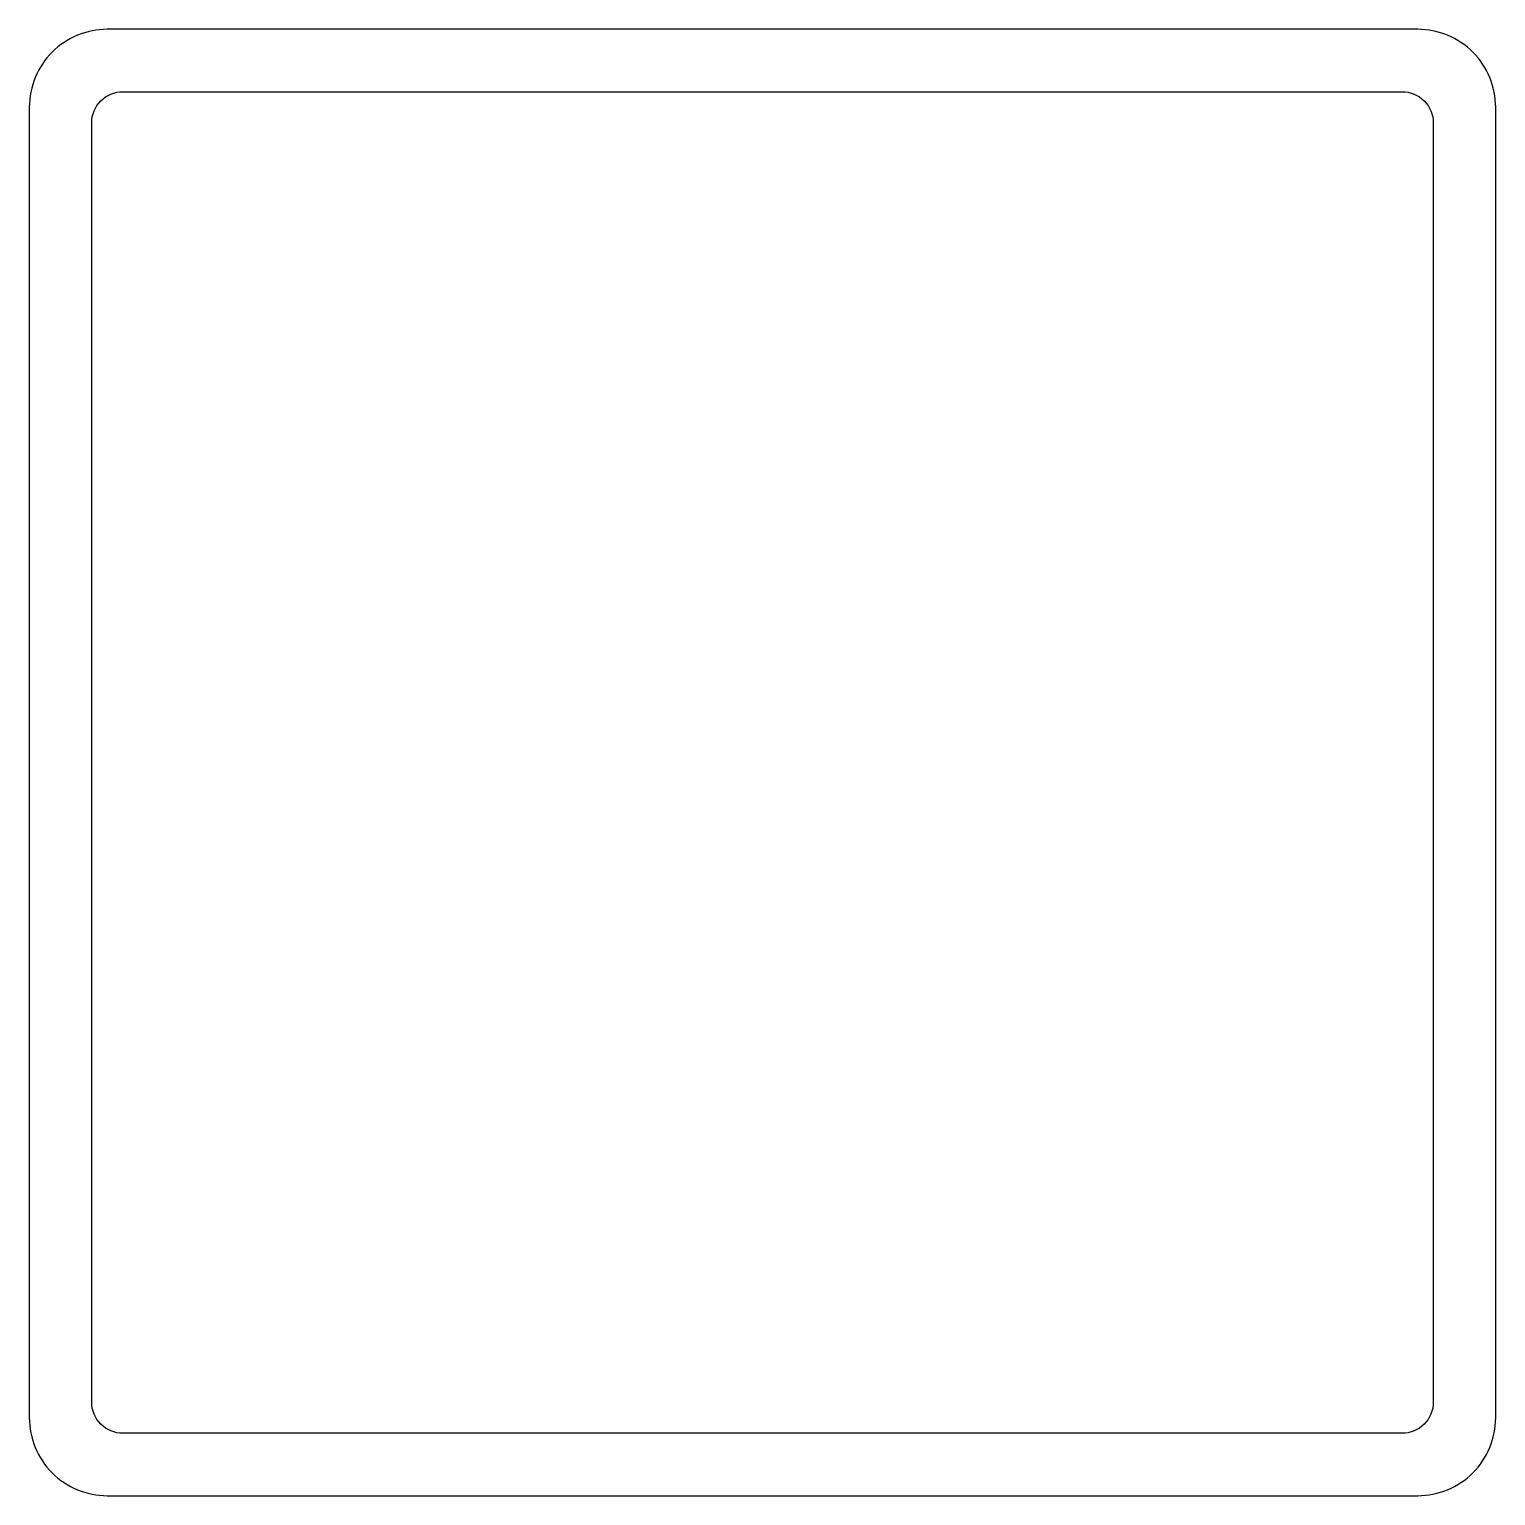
# Model space of a CAD drawing. Header units: millimetres. Extents: x -94 to 0, y 0 to 94.
import ezdxf

# ---------------------------------------------------------------- set-up
doc = ezdxf.new("R2010")
doc.units = ezdxf.units.MM

msp = doc.modelspace()

# ---------------------------------------------------------------- linework, layer by layer
for points in [[(-94, 5, 0.414214), (-89, 0), (-5, 0, 0.414214), (0, 5), (0, 89, 0.414214), (-5, 94), (-89, 94, 0.414214), (-94, 89)], [(-90, 6), (-90, 88, -0.414214), (-88, 90), (-6, 90, -0.414214), (-4, 88), (-4, 6, -0.414214), (-6, 4), (-88, 4, -0.414214)]]:
    msp.add_lwpolyline(points, format="xyb", close=True)

doc.saveas('drawing.dxf')
